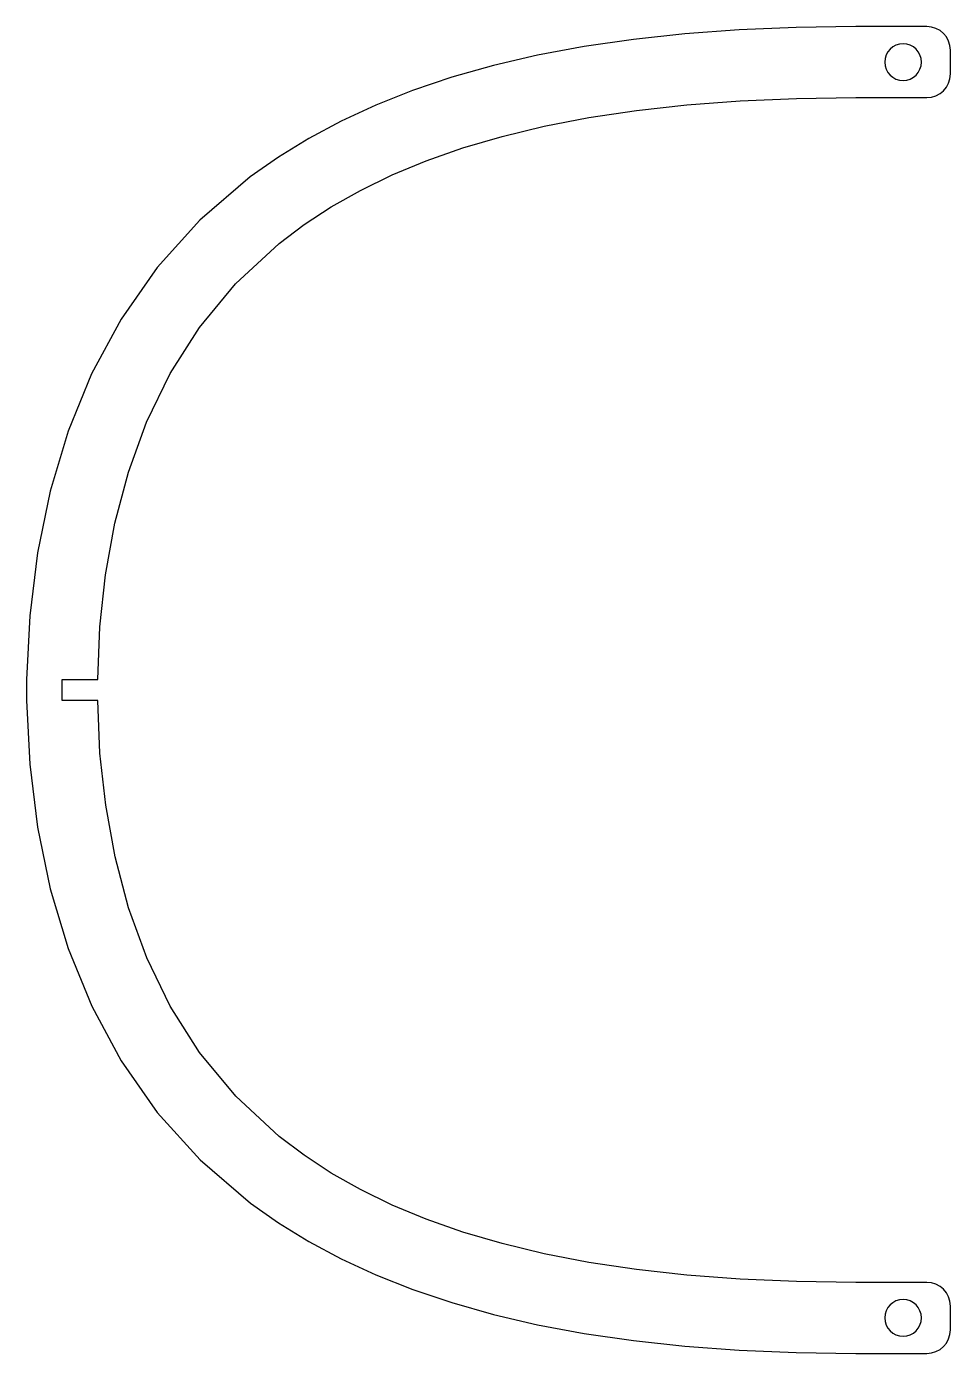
# Model space of a CAD drawing. Header units: millimetres. Extents: x -70 to 8, y -106 to 6.
import ezdxf

# ---------------------------------------------------------------- set-up
doc = ezdxf.new("R2010")
doc.units = ezdxf.units.MM

msp = doc.modelspace()

# ---------------------------------------------------------------- linework, layer by layer
at = {"layer": 'INTERIOR_PROFILES', "extrusion": (0, 0, -1)}
for centre in [(-4, 3), (-4, -103)]:
    msp.add_circle(centre, 1.55, dxfattribs=at)
at = {"layer": 'OUTER_PROFILES'}
for p, q in [((6, 6), (0, 6)), ((8, 2), (8, 4)), ((0, 0), (6, 0)), ((-69.99, -49.1), (-69.99, -50.9)), ((-67, -50.9), (-67, -49.1)), ((-67, -49.1), (-63.99, -49.1)), ((-63.99, -50.9), (-67, -50.9)), ((6, -100), (0, -100)), ((8, -104), (8, -102)), ((0, -106), (6, -106))]:
    msp.add_line(p, q, dxfattribs=at)
for points in [[(0, 6), (-5.03, 5.93), (-9.83, 5.73), (-14.41, 5.39), (-18.77, 4.91), (-22.92, 4.31), (-26.85, 3.57), (-30.57, 2.71), (-34.09, 1.72), (-37.4, 0.6), (-40.51, -0.63), (-43.44, -1.98), (-46.17, -3.44), (-48.73, -5.02), (-51.11, -6.69), (-55.36, -10.34), (-58.98, -14.35), (-62.01, -18.69), (-64.5, -23.31), (-66.48, -28.16), (-68, -33.22), (-69.07, -38.43), (-69.73, -43.73), (-69.99, -49.1)], [(-63.99, -49.1), (-63.8, -44.68), (-63.32, -40.28), (-62.53, -35.91), (-61.39, -31.6), (-59.86, -27.38), (-57.88, -23.29), (-55.4, -19.39), (-52.35, -15.71), (-48.67, -12.31), (-46.57, -10.72), (-44.29, -9.23), (-41.81, -7.83), (-39.14, -6.53), (-36.26, -5.33), (-33.16, -4.24), (-29.85, -3.27), (-26.3, -2.41), (-22.53, -1.69), (-18.51, -1.08), (-14.26, -0.61), (-9.75, -0.27), (-5, -0.07), (0, 0)], [(-69.99, -50.9), (-69.73, -56.26), (-69.07, -61.57), (-67.99, -66.78), (-66.48, -71.83), (-64.49, -76.69), (-62, -81.31), (-58.97, -85.65), (-55.35, -89.66), (-51.1, -93.31), (-48.72, -94.98), (-46.17, -96.55), (-43.43, -98.02), (-40.51, -99.37), (-37.39, -100.6), (-34.08, -101.71), (-30.57, -102.71), (-26.85, -103.57), (-22.92, -104.31), (-18.77, -104.91), (-14.41, -105.39), (-9.83, -105.73), (-5.03, -105.93), (0, -106)], [(0, -100), (-5, -99.93), (-9.75, -99.73), (-14.25, -99.39), (-18.51, -98.92), (-22.52, -98.31), (-26.3, -97.58), (-29.84, -96.73), (-33.16, -95.76), (-36.25, -94.67), (-39.13, -93.47), (-41.8, -92.17), (-44.28, -90.77), (-46.56, -89.27), (-48.66, -87.69), (-52.34, -84.29), (-55.39, -80.61), (-57.87, -76.7), (-59.85, -72.62), (-61.38, -68.4), (-62.52, -64.09), (-63.31, -59.72), (-63.8, -55.32), (-63.99, -50.9)]]:
    msp.add_lwpolyline(points, dxfattribs=at)
for centre, start, end in [((6, 4), 0, 90), ((6, 2), -90, 0), ((6, -102), 0, 90), ((6, -104), 270, 360)]:
    msp.add_arc(centre, 2, start, end, dxfattribs=at)

doc.saveas('drawing.dxf')
